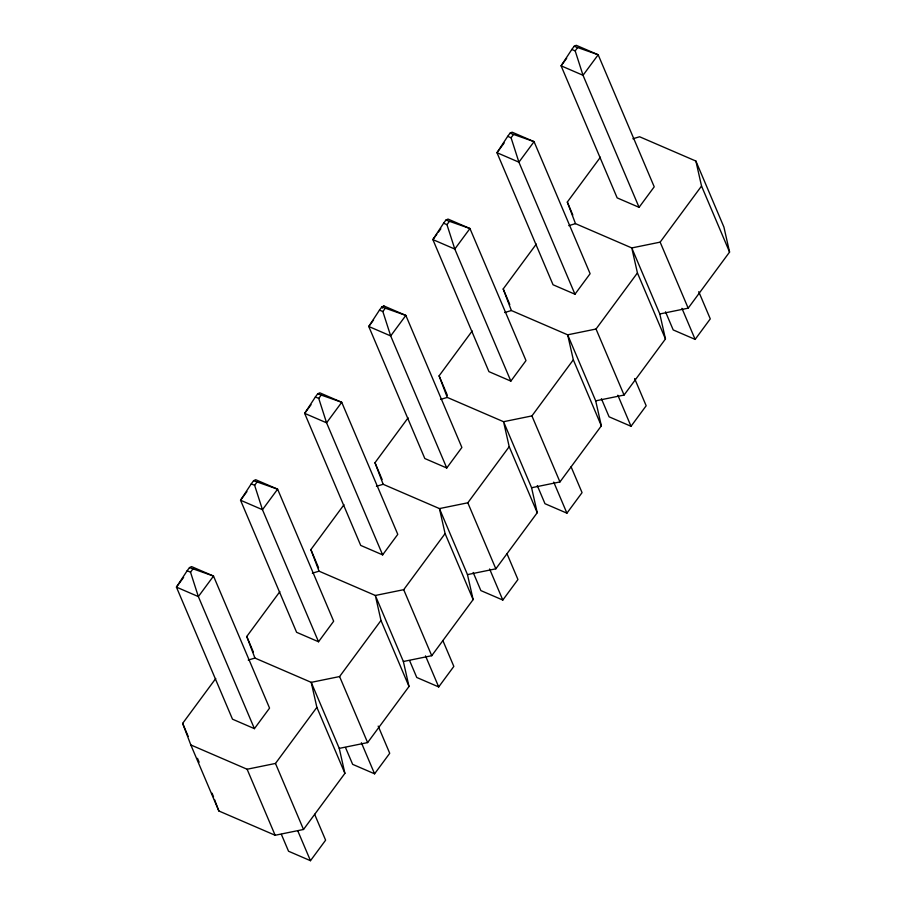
<?xml version="1.0" encoding="UTF-8"?>
<svg xmlns="http://www.w3.org/2000/svg" width="906" height="906" viewBox="0 0 906 906"><rect width="100%" height="100%" fill="white"/><g stroke="black" fill="none" stroke-linecap="round" stroke-linejoin="round"><path stroke-width="1.36" d="M187.157 570.746L176.432 587.122L232.491 719.183L254.416 728.65L269.558 708.118L213.51 576.069L191.574 566.601L189.479 567.598L187.157 570.746L190.52 572.196L198.357 596.59L254.416 728.65M251.268 483.861L240.543 500.237L296.602 632.297L318.527 641.765L333.668 621.233L277.621 489.183L255.685 479.716L253.589 480.712L251.268 483.861L254.631 485.31L262.468 509.704L318.527 641.765M315.379 396.975L304.654 413.363L360.713 545.412L382.638 554.88L397.779 534.359L341.732 402.298L319.795 392.83L317.7 393.827L315.379 396.975L318.742 398.425L326.579 422.819L382.638 554.88M379.489 310.09L368.765 326.477L424.823 458.527L446.749 467.994L461.89 447.473L405.843 315.413L383.906 305.956L381.811 306.953L379.489 310.09L382.853 311.551L390.69 335.933L446.749 467.994M443.6 223.216L432.875 239.592L488.934 371.641L510.859 381.109L526.001 360.588L469.954 228.527L448.017 219.071L445.922 220.067L443.6 223.216L446.964 224.665L454.801 249.059L510.859 381.109M507.711 136.33L496.986 152.706L553.045 284.767L574.97 294.224L590.112 273.703L534.064 141.653L512.128 132.185L510.033 133.182L507.711 136.33L511.075 137.78L518.912 162.174L574.97 294.224M571.822 49.445L561.097 65.821L617.156 197.882L639.081 207.338L654.223 186.817L598.175 54.768L576.239 45.3L574.144 46.297L571.822 49.445L575.185 50.895L583.022 75.289L639.081 207.338M183.601 577.405L176.432 587.122L198.357 596.59L213.51 576.069L189.479 567.598M246.919 491.596L240.543 500.237L262.468 509.704L277.621 489.183L253.589 480.712M311.03 404.722L304.654 413.363L326.579 422.819L341.732 402.298L317.7 393.827M373.544 319.988L368.765 326.477L390.69 335.933L405.843 315.413L381.811 306.953M382.321 308.108L383.906 305.956M436.862 234.19L432.875 239.592L454.801 249.059L469.954 228.527L445.922 220.067M438.459 232.027L440.848 228.788M504.155 142.989L496.986 152.706L518.912 162.174L534.064 141.653L510.033 133.182M566.68 58.267L561.097 65.821L583.022 75.289L598.175 54.768L574.144 46.297M190.52 572.196L192.842 569.047M254.631 485.31L256.953 482.162M318.742 398.425L321.064 395.288M382.853 311.551L385.175 308.402M446.964 224.665L449.285 221.517M511.075 137.78L513.396 134.632M575.185 50.895L577.507 47.746M248.221 660.066L254.937 658.062L311.222 682.354L339.252 748.379L344.903 773.373L303.51 829.477L275.141 835.264L218.856 810.972L190.826 744.947L182.65 723.373L215.764 678.503M254.937 658.062L246.76 636.488L279.875 591.618M376.443 486.296L383.159 484.291L439.444 508.583L445.095 533.577L403.702 589.681L375.333 595.468L319.048 571.176L310.871 549.614L343.986 504.733M383.159 484.291L374.982 462.728L408.096 417.847M504.665 312.536L511.38 310.531L567.666 334.824L573.317 359.807L531.924 415.911L503.555 421.709L447.27 397.417L439.093 375.843L472.207 330.962M511.38 310.531L503.204 288.957L536.318 244.076M632.886 138.765L639.602 136.761L695.887 161.053L701.538 186.047L660.146 242.14L631.776 247.938L575.491 223.646L567.315 202.072L600.429 157.191M190.826 744.947L247.112 769.239L275.481 763.441L316.874 707.348L311.222 682.354L339.591 676.556L380.984 620.463L375.333 595.468L403.363 661.505L409.014 686.488L367.621 742.592L339.252 748.379M467.813 502.796L509.206 446.692L503.555 421.709L531.584 487.734L537.235 512.728L495.842 568.821L467.473 574.619L439.444 508.583L467.813 502.796L495.842 568.821M596.035 329.025L637.428 272.933L631.776 247.938L659.806 313.963L665.457 338.957L624.064 395.05L595.695 400.848L567.666 334.824L596.035 329.025L624.064 395.05M403.363 661.505L431.732 655.706L473.125 599.602L467.473 574.619M531.584 487.734L559.953 481.935L601.346 425.843L595.695 400.848M659.806 313.963L688.175 308.165L729.568 252.072L723.917 227.078L695.887 161.053M281.392 834.403L288.538 851.232L310.475 860.7L325.616 840.179L314.62 814.279M345.503 747.518L352.649 764.347L374.586 773.815L389.727 753.294L378.187 726.102M409.614 660.633L416.76 677.473L438.697 686.929L453.838 666.408L442.841 640.519M473.181 572.456L480.871 590.587L502.807 600.044L517.949 579.523L506.952 553.634M537.292 485.571L544.982 503.702L566.918 513.17L582.06 492.638L571.063 466.749M601.403 398.697L609.092 416.817L631.029 426.284L646.171 405.763L634.63 378.572M665.514 311.811L673.203 329.931L695.14 339.399L710.281 318.878L698.741 291.687M568.775 225.651L575.491 223.646M440.554 399.41L447.27 397.417M312.332 573.181L319.048 571.176M701.538 186.047L729.568 252.072M660.146 242.14L688.175 308.165M681.946 308.323L695.14 339.399M637.428 272.933L665.457 338.957M567.315 202.072L572.807 215.016M617.835 395.209L631.029 426.284M573.317 359.807L601.346 425.843M503.204 288.957L509.795 304.495M531.924 415.911L559.953 481.935M553.725 482.094L566.918 513.17M509.206 446.692L537.235 512.728M439.093 375.843L447.338 395.265M489.614 568.979L502.807 600.044M445.095 533.577L473.125 599.602M374.982 462.728L382.128 479.557M403.702 589.681L431.732 655.706M425.503 655.865L438.697 686.929M380.984 620.463L409.014 686.488M310.871 549.614L318.561 567.734M339.591 676.556L367.621 742.592M361.392 742.75L374.586 773.815M316.874 707.348L344.903 773.373M246.76 636.488L253.352 652.026M275.481 763.441L303.51 829.477M297.825 830.927L310.475 860.7M247.112 769.239L275.141 835.264M182.65 723.373L188.142 736.318M197.485 758.333L199.139 762.218M212.117 793.214L213.556 797.02M214.518 799.556L218.856 810.972"/></g></svg>
